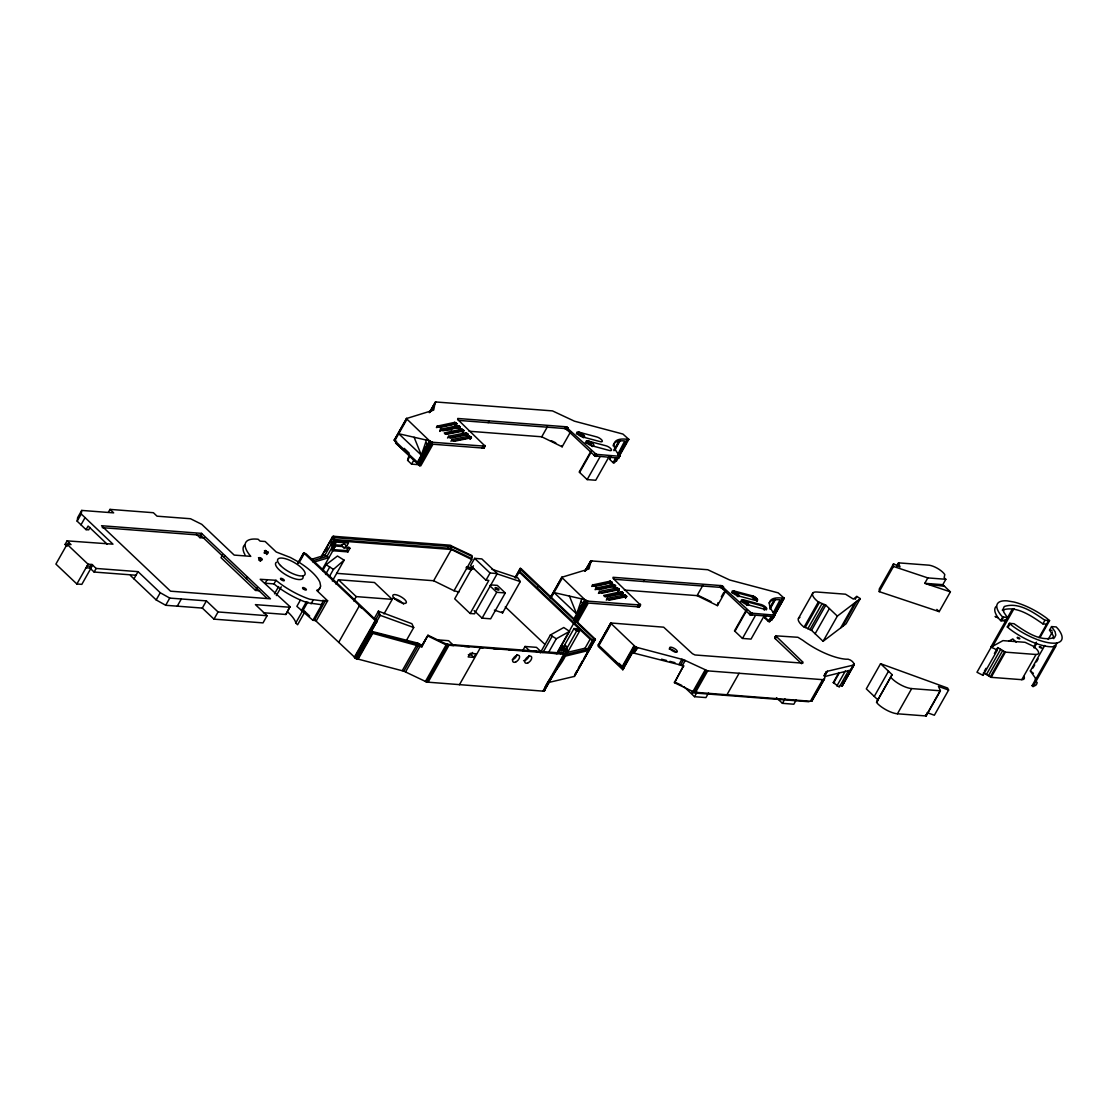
<?xml version="1.0" encoding="UTF-8"?>
<svg xmlns="http://www.w3.org/2000/svg" width="1118" height="1118" viewBox="0 0 1118 1118"><rect width="100%" height="100%" fill="white"/><g stroke="black" fill="none" stroke-linecap="round" stroke-linejoin="round"><path stroke-width="1.5" d="M942.795 584.686L950.398 591.855L939.204 611.644L879.237 591.646L879.279 589.004L893.52 563.821L900.018 566.966L898.509 562.857L929.142 565.191A11.432 3.913 29.5 0 1 944.794 574.582L944.137 577.685L945.842 579.292L942.795 584.686L924.782 583.316L927.828 577.908L945.842 579.292M879.237 591.646L893.492 566.463L893.52 563.821M674.447 682.721L683.615 665.713L674.447 682.721L694.278 692.21L810.424 701.252L812.255 700.497M435.251 402.256L433.672 410.124L406.379 418.565L429.466 440.785L432.107 442.253L485.184 446.194L457.667 419.418L457.751 418.467L565.89 426.769L596.243 454.341L619.749 456.312L617.863 453.587A39.493 13.514 29.5 0 1 625.787 439.164L628.861 439.388L622.922 434.05L574.442 421.179L552.474 410.893L436.411 402.019L435.251 402.256L429.34 412.696M765.956 615.403L764.894 618.142L768.387 621.454L769.687 621.636L771.658 619.302M784.165 598.228L778.226 592.875L729.747 580.018L707.778 569.733L591.017 560.887L588.976 568.964L561.697 577.307L584.77 599.611L587.886 601.163L640.488 605.02L612.971 578.244L613.055 577.293L721.194 585.608L751.548 613.181L775.067 615.152L773.181 612.426A39.493 13.514 29.5 0 1 781.091 597.99L784.165 598.228L771.951 619.819M515.817 577.07L520.275 568.335L521.24 568.783L595.391 639.272L574.317 676.432L547.75 682.693M616.353 460.476L614.383 462.81L613.083 462.628L609.589 459.316L610.652 456.577M263.443 612.748L285.887 614.467L289.995 606.655L260.228 579.292L275.992 580.298A40.458 13.835 29.5 0 0 309.742 599.234L323.354 601.037L321.327 604.642L307.702 602.826A40.458 13.835 29.5 0 1 273.966 583.903L265.162 583.233L267.188 579.627M285.887 614.467L289.995 606.655M303.733 552.851L306.15 553.843L377.115 621.189L376.766 621.901L303.747 552.935L298.031 563.416M394.165 440.073L417.685 462.74L420.592 463.942L419.585 465.731L395.562 442.938L396.583 441.149M90.027 527.444L88.671 529.848L86.058 529.653L77.156 521.184L77.645 517.62L81.726 510.423L113.659 512.869L109.997 509.389L108.376 512.268M77.156 521.184L81.237 513.987L81.726 510.423M851.287 669.989L824.385 676.628L827.432 671.233L853.998 664.958C854.711 662.233 849.205 658.334 845.991 659.201A40.15 13.737 29.5 0 1 802.878 640.334L797.903 637.288L775.724 635.821L802.64 661.912L802.892 663.17L695.005 654.966L692.461 653.709L663.673 627.184L610.819 622.978L598.326 644.946L623.495 668.676L623.844 667.963L618.911 663.295M312.705 560.775L326.931 556.429L333.038 545.64L331.026 544.41L332.395 536.906L333.779 536.305L449.827 545.179L471.796 555.464L472.257 556.582L471.698 559.489L454.02 590.751L433.63 580.745L336.644 573.338M322.222 569.537L334.03 548.659L335.288 540.623L333.485 539.449L334.506 537.646L451.658 546.604L472.257 556.582M1021.782 679.674L1036.037 654.491A11.432 3.913 29.5 0 0 1032.906 646.05L1025.052 642.305L1002.958 640.628L991.233 647.07L976.978 672.253L983.057 675.37L983.491 672.756L991.149 677.34L1021.782 679.674A11.432 3.913 29.5 0 0 1023.948 676.474M983.057 675.37L997.312 650.173L997.745 647.574L1005.403 652.143L1036.037 654.491M333.192 541.042L332.018 547.443L334.03 548.659M333.038 545.64L334.506 537.646L332.703 536.472L320.782 557.435M545.458 687.235L544.494 690.84L542.957 691.134L426.81 682.092L403.877 671.177L356.027 658.558L314.829 619.931M560.565 653.792L562.256 645.799L564.311 647.07L562.661 653.387M544.494 690.84C542.971 681.924 575.169 653.387 565.331 645.282L562.62 650.075M811.961 700.958L824.469 678.905L825.797 672.631L827.432 671.233M618.827 457.905L619.819 456.032M565.526 653.723L564.967 654.337L563.262 653.164L565.331 645.282M598.312 644.834L599.192 644.569L598.172 646.372L622.824 669.766L635.709 647.084L683.559 659.718L707.708 670.87L822.638 679.66L824.469 678.905M610.61 623.075L635.709 647.084M775.794 635.723L774.69 637.735L775.277 638.699L801.62 663.715L802.64 661.912M420.13 464.795L411.564 464.138L407.581 460.35L408.503 456.941M426.475 440.101L421.374 455.18L417.293 462.377M581.779 598.927L576.678 614.006L574.233 618.324M451.993 439.514L454.132 441.317L471.503 437.753L469.155 436.146L451.993 439.514L450.973 441.317M460.309 427.244L442.938 430.807L440.576 429.214L457.961 425.651L460.281 427.076L459.232 429.172M599.597 591.45L601.889 593.183L619.274 589.619L616.912 588.012L599.751 591.38L598.577 593.253L615.892 589.815L617.877 590.793L618.897 589.004M615.613 586.084L598.242 589.647L595.894 588.04L613.265 584.476L615.585 585.902L614.593 587.872M739.152 596.509L739.305 596.187A4.402 1.509 29.5 0 0 737.475 593.812L736.552 593.183A4.402 1.509 29.5 0 0 733.576 591.869L734.093 590.975L751.925 595.726C754.063 595.573 760.561 600.883 755.572 600.478L737.74 595.726A4.402 1.509 29.5 0 1 732.472 592.484A4.402 1.509 29.5 0 1 734.093 590.975M748.445 605.369L748.613 605.02A4.402 1.509 29.5 0 0 746.782 602.63L745.86 602.001A4.402 1.509 29.5 0 0 742.883 600.701L743.386 599.793L761.12 604.572A4.402 1.509 29.5 0 1 766.389 607.815A4.402 1.509 29.5 0 1 764.768 609.324L764.265 610.232M376.095 622.992L376.445 622.279M622.824 669.766L623.173 669.053M425.609 442.644L427.425 444.377L421.766 455.543L398.749 433.742L429.466 440.785L421.374 455.18L414.107 437.264M580.913 601.484L582.73 603.217L577.07 614.383L554.053 592.582L584.77 599.611L576.678 614.006L569.411 596.09M948.609 690.058L938.449 686.368L940.406 690.798L926.165 715.981L897.433 713.787A15.372 5.255 29.5 0 1 883.639 708.393L881.697 707.093A15.372 5.255 29.5 0 1 876.987 703.012L877.854 699.826L866.31 688.87L880.565 663.687L947.645 688.059L948.609 690.058L934.355 715.24L927.101 712.613M876.68 701.992L892.108 674.643L880.565 663.687M274.497 593.84L278.62 586.545M276.342 595.587L281.289 586.838M300.267 600.352L296.871 606.347L312.928 620.308L316.436 620.574L327.63 600.785L316.646 590.36L319.329 589.102L320.684 586.237L319.916 582.31A35.427 12.116 29.5 0 0 298.506 561.991L290.428 557.505L276.216 551.985L265.176 541.503L260.089 541.126L258.132 539.253A41.156 14.073 29.5 0 0 250.767 556.359L234.179 555.087L201.785 524.342L190.507 518.738L157.051 516.181L153.39 512.715L109.997 509.389M305.018 611.616L297.598 624.752L295.753 622.978L303.174 609.855M67.094 540.874L69.023 542.705L66.996 546.311L65.054 544.466L67.094 540.874L112.974 544.159L81.237 513.987M69.023 542.705L71.021 544.592L67.094 544.298L55.9 564.087L76.862 583.987L81.824 584.365L90.991 568.168L86.03 567.79M80.985 524.831L85.066 517.634M86.058 529.653L88.098 526.047L107.328 544.326M76.862 583.987L88.056 564.199L91.983 564.492L96.148 568.447L138.045 571.647L160.251 592.736L169.754 598.088L206.397 600.883L218.052 611.951L267.09 615.697L263.01 622.894L213.985 619.148L202.33 608.08L165.688 605.285L156.185 599.933L130.457 575.518M91.983 564.492L89.943 568.098L94.108 572.039L136.005 575.253M90.614 568.727L92.654 565.121M94.108 572.039L96.148 568.447M133.964 578.844L138.045 571.647M156.185 599.933L160.251 592.736M102.255 527.654L200.555 535.173L201.575 533.37L270.444 598.815L170.523 591.184L101.542 525.726L201.575 533.37M196.279 534.194L199.926 537.66L201.464 534.963M165.688 605.285L169.754 598.088M177.259 606.166L181.326 598.969M222.552 554.989L221.015 557.686L255.519 590.43L259.544 590.737M266.992 598.312L223.921 557.337L224.942 555.548M202.33 608.08L206.397 600.883M213.985 619.148L218.052 611.951M246.379 578.761L247.399 576.958M258.635 560.062L259.991 557.658L262.283 559.852L258.482 557.728L259.991 557.658M259.642 560.565L260.997 558.161M264.1 552.921L265.455 550.531L268.236 552.865L265.329 551.943L264.421 550.755L265.455 550.531M260.103 560.873L261.458 558.483M264.575 553.075L265.93 550.685M260.494 561.208L261.85 558.804M265.078 553.298L266.433 550.908M266.433 554.221L267.789 551.831M266.741 554.542L268.096 552.152M255.519 590.43L257.042 587.719M273.966 583.903L275.992 580.298M297.64 563.556L303.747 552.767M299.261 562.438L304.25 553.648M321.327 556.904L333.08 536.333M325.478 550.964L327.141 548.044M332.116 539.239L333.779 536.305M324.681 555.59L331.319 543.865M333.597 543.6L335.288 540.623L451.323 549.483L471.698 559.489M406.617 418.258L394.207 440.338L406.477 418.859M394.668 440.939L406.882 419.348M322.711 570.655L326.079 564.702L337.468 556.023L344.134 560.174L332.339 581.025M306.402 601.805L301.413 610.652L303.886 610.54L309.672 616.018M302.838 610.749L307.827 601.917M325.548 574.484L329.754 567.036M334.394 544.773L341.242 545.304L344.051 543.641L345.238 541.545M311.042 603.846L313.068 600.254M318.057 591.073L320.097 587.481M329.223 576.818L333.443 569.369L344.134 560.174M341.242 545.304L343.897 547.82L346.706 546.157L348.481 543.013L336.35 542.09L334.575 545.235L335.33 547.163L334.002 545.905L342.569 546.562M332.256 549.525L346.608 550.629L348.634 547.023L349.962 548.281L347.936 551.887L331.99 550.671M429.647 412.262L435.573 402.089M430.011 412.123L435.713 402.047M312.928 620.308L322.082 604.111M431.534 410.655L433.155 407.777M314.298 620.42L325.492 600.618M335.973 584.127L338.447 579.753L374.474 582.506L392.236 599.36L383.991 613.936M407.581 460.35L410.054 455.962M411.564 464.138L414.107 459.638M437.445 425.748L436.425 427.551L453.587 424.183C455.99 426.517 458.087 422.814 454.607 422.394L437.264 426.126L439.584 427.551L456.787 423.61M417.685 462.74L429.899 441.149M417.936 462.922L430.151 441.331M418.216 463.104L430.43 441.512M418.495 463.257L430.709 441.666M418.775 463.411L430.989 441.82M419.068 463.551L431.282 441.959M419.348 463.663L431.562 442.071M419.627 463.76L431.841 442.169M419.893 463.844L432.107 442.253M420.326 463.914L432.568 442.323M440.799 429.005L439.779 430.807L456.941 427.439L459.135 428.655L460.141 426.866M439.723 431.394L440.744 429.591M453.587 424.183L454.607 422.394M353.735 600.981L356.209 596.607L392.236 599.36M453.88 424.239L454.9 422.436M454.229 424.351L455.236 422.548M454.593 424.505L455.599 422.716M454.942 424.714L455.962 422.911M447.535 438.046L448.556 436.258L465.717 432.89L468.065 434.483L450.694 438.046L448.556 436.258M455.278 424.938L456.298 423.135M455.557 425.175L456.577 423.373M455.934 425.79L456.927 423.82M456.941 427.439L457.961 425.651M457.234 427.495L458.254 425.692M457.583 427.607L458.59 425.804M457.947 427.761L458.953 425.972M458.296 427.97L459.316 426.168M458.632 428.194L459.652 426.391M458.911 428.432L459.931 426.629M459.26 428.865L460.281 427.076M338.642 642.459L359.381 605.802M444.992 434.036L460.588 430.989L461.608 429.186L463.9 430.919L446.585 434.343L444.265 432.918L461.608 429.186M460.588 430.989L461.902 429.228M460.896 431.031L462.251 429.34M461.231 431.143L462.614 429.508M462.782 432.205L461.958 431.506L462.978 429.703M462.293 431.73L463.299 429.927M462.572 431.967L463.593 430.164M462.908 432.414L463.802 430.402M449.101 437.739L464.697 434.678L465.717 432.89M464.697 434.678L466.01 432.932M464.99 434.734L466.36 433.043M465.34 434.846L466.723 433.211M467.408 433.63L466.402 435.433L467.086 433.407M466.681 435.671L467.701 433.868M466.891 435.894L467.911 434.105M452.538 441.009L468.135 437.949L469.155 436.146M468.135 437.949L469.448 436.202M468.428 438.004L469.798 436.313M468.777 438.116L470.161 436.467M470.846 436.9L469.839 438.703L470.524 436.677M470.119 438.941L471.139 437.138M470.329 439.164L471.349 437.362M374.195 618.603L378.401 611.155L411.885 623.704L413.716 627.519L406.127 640.921M354.266 657.286L379.337 613.251M354.783 657.733L375.522 621.077M355.063 657.943L375.802 621.287M488.133 422.66L489.153 420.871M355.37 658.167L376.109 621.496M355.692 658.362L380.26 615.347L378.401 611.155M356.027 658.558L377.115 621.189M356.363 658.74L370.994 632.872L421.863 646.861L427.97 635.234L446.823 644.261L563.262 653.164M356.712 658.907L371.344 633.04M357.047 659.047L371.679 633.193M357.383 659.173L372.014 633.319M358.012 659.382L372.643 633.515M482.026 447.983L483.046 446.194M419.585 465.731L420.773 465.829L432.987 444.237L483.605 448.108L485.03 445.439M483.605 448.108L485.226 445.747M483.94 448.094L485.268 445.998M447.787 548.183L448.807 546.381M433.63 580.745L451.323 549.483L450.652 548.407L333.485 539.449M402.27 670.674L416.902 644.806M403.877 671.177L418.509 645.324L417.517 643.046L371.358 631.279L370.994 632.872M405.568 671.918L420.2 646.05L419.907 645.1M421.849 645.589L426.936 637.05M427.97 635.234L421.863 646.022L418.006 644.192L371.008 631.977M469.001 431.227L541.741 436.789L547.443 426.713M470.133 613.489L474.493 613.81L497.272 573.562L481.83 558.916L474.619 558.357L470.552 565.554L485.981 580.214L488.832 580.424L470.133 613.489L454.705 598.829L473.403 565.778M458.38 420.382L564.45 428.501L565.456 426.699M564.45 428.501L565.89 426.769M564.883 428.571L566.141 426.838M565.121 428.641L566.393 426.936M565.373 428.725L566.658 427.034M565.638 428.837L566.924 427.16M565.904 428.963L567.189 427.3M618.743 458.114L594.86 455.934L566.421 429.256L567.441 427.453M566.672 429.41L567.692 427.607M566.91 429.578L567.93 427.775M567.315 429.927L568.335 428.124M425.399 681.519L446.138 644.862L564.967 654.337M426.349 681.938L447.088 645.268M426.587 682.008L447.326 645.352M426.81 682.092L447.549 645.435L446.823 644.261M428.026 682.343L448.765 645.687M485.981 580.214L490.047 573.017L497.272 573.562M541.741 436.789L562.13 446.795L570.613 431.8M581.039 435.447L582.059 433.644M482.096 618.156L496.713 592.302L505.28 592.945L490.648 618.813L482.096 618.156L474.116 610.596M585.161 442.854A4.402 1.509 29.5 0 1 586.237 442.616L587.257 440.827L605.802 445.733A4.402 1.509 29.5 0 1 611.085 448.975A4.402 1.509 29.5 0 1 609.464 450.498L591.743 445.719M468.358 654.645L471.209 654.869L472.565 652.465M514.923 577.782L520.275 568.335M590.43 444.335L591.45 442.532M515.775 578.006L521.002 568.643M518.738 573.185L521.24 568.783M473.864 657.384L475.905 653.792L470.189 653.345L468.162 656.951L473.864 657.384L471.209 654.869M591.059 451.043L579.18 472.034L587.16 479.594L595.726 480.251L609.296 456.27M459.428 684.747L480.167 648.091M579.613 472.453L590.653 452.958M494.38 610.121L502.597 612.86L520.275 581.598L517.886 577.922L491.892 569.244M594.217 455.459L595.237 453.656M594.51 455.711L595.531 453.908M594.678 455.823L595.698 454.02M594.86 455.934L595.88 454.146M595.042 456.046L596.062 454.243M595.223 456.144L596.243 454.341M595.419 456.242L596.439 454.439M595.601 456.312L596.621 454.509M595.782 456.382L596.97 454.621M596.271 456.479L597.278 454.677M587.16 479.594L599.877 457.108M614.034 449.757L619.023 440.925M613.978 450.694L619.819 440.38M609.589 459.316L611.28 456.312M614.676 450.316L619.763 441.317M537.255 587.9L519.213 571.074L519.157 572.011L590.122 639.216L592.554 640.279L537.255 587.9L538.261 586.098L520.233 569.272M613.083 462.628L615.529 458.31M617.974 453.992L624.766 440.953A39.493 13.514 29.5 0 0 613.139 445.872M613.88 462.74L616.353 458.352M618.016 455.431L627.114 439.346M618.799 456.158L626.122 443.203M616.437 461.133L628.861 439.332M618.408 458.17L619.777 455.948M550.294 597.641L561.921 577.098M550.377 597.851L561.725 577.587M550.797 598.34L562.186 578.188M522.623 650.774L525.055 646.47L536.486 647.35L541.21 651.822M584.854 571.158L590.653 561.012M584.952 571.088L591.017 560.887L585.315 570.963M587.649 568.056L591.715 560.859M540.274 652.856L550.377 634.996L563.779 627.519L569.565 631.363L556.932 653.695M542.915 652.563L552.18 636.184L550.377 634.996M548.728 652.157L556.317 638.755L569.565 631.363M592.75 584.588L591.729 586.391L608.891 583.023C611.308 585.343 613.405 581.639 609.911 581.22L592.568 584.966L594.888 586.391L612.091 582.436M573.813 620.141L585.203 599.989M574.065 620.322L585.469 600.17M574.331 620.49L585.734 600.338M575.421 619.218L586.014 600.506M574.904 620.811L586.293 600.659M557.602 651.822L573.604 623.551M575.183 620.937L586.587 600.785M575.477 621.063L586.866 600.911M575.742 621.161L587.146 601.009M576.008 621.231L587.411 601.079M558.022 653.289L562.256 645.799M574.862 623.495L575.882 621.692L538.261 586.098M576.441 621.301L587.886 601.163M596.104 587.844L595.083 589.647L612.245 586.279L614.439 587.495M563.053 647.811L574.009 628.54L576.86 628.763L579.501 631.265L566.826 653.681M577.713 621.776L588.292 603.063L639.244 606.92L639.007 605.718M564.772 651.081L567.259 646.679M564.814 651.962L576.65 631.055L579.501 631.265M542.957 691.134L563.696 654.477M598.521 593.379L599.751 591.38M543.879 691.092L564.8 654.393M544.228 690.994L565.107 654.268M608.891 583.023L609.911 581.22M609.184 583.065L610.204 581.276M609.534 583.177L610.554 581.388M609.897 583.344L610.917 581.542M610.26 583.54L611.266 581.737M610.582 583.764L611.602 581.975M610.861 584.001L611.881 582.198M611.211 584.448L612.231 582.646M612.245 586.279L613.265 584.476M612.538 586.335L613.558 584.532M612.888 586.433L613.908 584.644M613.251 586.601L614.271 584.798M613.614 586.796L614.62 584.994M606.277 600.142L607.298 598.354L624.459 594.986L626.807 596.579L609.436 600.142L607.298 598.354M613.936 587.02L614.956 585.231M614.229 587.257L615.235 585.469M614.565 587.705L615.459 585.692M615.892 589.815L616.912 588.012M616.2 589.871L617.206 588.068M616.535 589.983L617.555 588.18M616.898 590.136L617.919 588.334M617.262 590.332L618.282 588.543M565.373 652.856L585.035 648.216L590.122 639.216M617.597 590.57L618.617 588.767M618.086 591.031L619.106 589.228M618.212 591.24L619.232 589.438M575.882 621.692L593.574 638.476L587.453 649.279L564.213 654.869M604.405 596.579L620.001 593.518L621.021 591.715L623.313 593.448L605.998 596.886L603.678 595.461L621.021 591.715M620.001 593.518L621.315 591.771M575.155 673.875L576.818 670.94M578.467 668.005L582.618 660.682M584.281 657.747L589.256 648.943M590.919 646.008L595.069 638.685M574.317 676.432L595.181 638.839M620.308 593.574L621.664 591.883M574.61 675.803L595.279 638.993M620.644 593.672L622.027 592.037M622.726 592.47L621.706 594.259L622.391 592.233M621.985 594.496L623.005 592.708M607.843 599.849L623.439 596.788L624.459 594.986M623.439 596.788L624.752 595.042M623.746 596.83L625.102 595.139M624.082 596.942L625.465 595.307M626.164 595.726L625.144 597.529L625.828 595.503M598.354 645.072L610.819 622.978M598.535 645.352L611.127 622.964M625.423 597.767L626.443 595.964M598.815 645.673L611.029 624.082M625.633 598.004L626.653 596.201M643.437 581.5L644.457 579.697M637.33 606.822L638.35 605.02M638.909 606.934L640.334 604.265M639.244 606.92L640.446 604.433M639.37 606.878L640.586 604.838M621.734 667.418L633.948 645.827M622.237 667.851L634.465 646.26M622.53 668.075L634.745 646.484M622.838 668.284L635.052 646.693M623.159 668.494L635.373 646.903M632.662 652.493L636.044 647.266M632.998 652.674L636.394 647.434M633.333 652.828L636.729 647.588M633.668 652.982L637.064 647.713M634.004 653.108L637.693 647.909M624.319 590.066L697.045 595.628L702.747 585.553M613.684 579.222L719.754 587.327L720.775 585.539M719.754 587.327L721.194 585.608M720.188 587.411L721.445 585.678M720.425 587.481L721.697 585.762M720.677 587.565L721.962 585.874M720.942 587.677L722.228 586M721.208 587.802L722.494 586.139M774.103 616.661L750.164 614.774L721.725 588.082L722.745 586.293M634.633 653.303L678.905 664.609L681.952 659.201M721.976 588.25L722.997 586.447M722.214 588.417L723.234 586.615M722.619 588.753L723.639 586.964M678.905 664.609L680.499 665.112L683.559 659.718M685.25 660.445L682.204 665.853L680.499 665.112M717.994 602.714L717.435 605.635L725.917 590.639M721.32 596.83L723.821 592.414M736.343 594.287L736.86 593.379M737.237 596.635L737.74 595.726M740.479 601.68A4.402 1.509 29.5 0 1 741.541 601.456L743.386 599.793M692.867 691.651L705.081 670.059M808.985 701.741L692.531 692.839L693.537 691.036L694.278 692.21L706.492 670.618M693.817 692.056L706.031 670.465M694.054 692.14L706.269 670.548M745.734 603.175L746.237 602.267M695.494 692.461L707.708 670.87M683.895 686.606L694.53 696.696L697.073 692.196M746.545 605.453L747.048 604.558L764.768 609.324M733.576 591.869L751.408 596.621L751.925 595.726M751.408 596.621L752.875 596.02M746.363 609.883L734.484 630.873L742.464 638.434L751.03 639.091L764.6 615.096M752.358 596.928L753.378 597.375L753.881 596.467M734.931 631.279L746.796 610.288M757.138 600.939L754.384 597.92L754.888 597.026M755.307 598.563L755.81 597.655M756.089 599.22L756.606 598.312M756.676 599.863L757.193 598.969M757.04 600.45L757.543 599.555M749.521 614.299L750.541 612.496M756.97 601.288L757.641 600.031M749.982 614.662L750.835 612.734M750.164 614.774L751.184 612.971M750.346 614.886L751.366 613.083M750.527 614.984L751.548 613.181M750.723 615.068L751.743 613.265M750.905 615.152L751.925 613.349M751.086 615.207L752.107 613.405M751.268 615.263L752.288 613.461M751.575 615.305L752.596 613.516M708.491 693.076L705.947 697.576L694.53 696.696M742.883 600.701L760.603 605.467L761.12 604.572M742.464 638.434L755.181 615.948M770.176 607.116L774.341 599.751M770.12 608.052L775.123 599.22M764.894 618.142L766.585 615.152M769.981 609.142L775.067 600.156M726.896 694.865L739.11 673.274M768.387 621.454L770.833 617.136M773.279 612.818L780.071 599.793A39.493 13.514 29.5 0 0 768.988 602.993M769.184 621.566L771.658 617.178M773.321 614.257L782.418 598.186M774.103 614.984L783.872 597.711M771.825 619.945L784.165 598.158M774.047 616.954L775.081 614.788M774.732 638.001L776.032 635.611M774.816 638.168L775.836 636.366M774.942 638.336L775.962 636.533M775.277 638.699L776.297 636.911M798.476 618.394L812.73 593.211M804.08 627.128L818.334 601.945L817.468 601.26A15.372 5.255 29.5 0 1 813.638 597.25L812.94 596.048A15.372 5.255 29.5 0 1 816.797 592.009L845.529 594.203L853.369 599.08L856.849 596.425L860.301 598.619L846.046 623.816L823.086 641.299L811.542 630.342L803.213 626.457A15.372 5.255 29.5 0 1 799.398 622.433L798.685 621.231A15.372 5.255 29.5 0 1 799.943 617.388M805.184 627.603L819.438 602.406L825.797 605.159L837.34 616.116L823.086 641.299M807.825 628.749L822.079 603.566M809.949 629.658L824.204 604.475M811.542 630.342L825.797 605.159M815.134 633.752L829.388 608.569M776.507 697.73L782.418 703.334L784.962 698.848M796.379 699.714L793.836 704.214L782.418 703.334M855.172 599.402L856.849 596.425M840.652 627.925L854.907 602.728M842.539 626.485L856.793 601.288M824.176 675.51L826.328 671.75M824.19 675.691L826.635 671.541M810.424 701.252L822.638 679.66M811.347 701.224L823.742 679.59M811.696 701.126L824.05 679.464M896.832 565.82L898.509 562.857M896.999 566.253L898.676 563.29M848.618 670.534L839.283 687.067L833.259 682.595L838.961 672.519M833.804 682.609L838.78 673.833M836.851 686.005L845.334 671.01M842.609 684.02L844.23 681.141M845.865 678.263L847.486 675.384M849.121 672.505L854.012 663.868M840.289 685.264L842.12 686.061L854.124 664.036M842.078 685.921L854.222 664.19M842.12 686.061L854.348 664.581M874.262 696.416L888.517 671.219M876.456 702.356L892.108 674.643M897.433 713.787L911.687 688.59L940.406 690.798M926.039 715.702L940.294 690.519M1000.652 620.644L1002.692 617.052L1007.332 617.402L1005.292 620.993L1000.652 620.644L998.57 618.352A36.852 12.605 29.5 0 1 996.194 606.375M1001.574 620.714L1003.615 617.122M991.987 647.601L991.065 646.735L1012.279 609.254M992.826 646.106L1014.04 608.625M1055.015 645.212L1032.11 685.683L1033.032 686.564L1055.923 646.078L1055.112 646.47A36.852 12.605 29.5 0 1 1010.085 629.294L1007.304 626.946L1009.344 623.355L1013.984 623.704C1025.374 631.53 1040.285 642.305 1054.623 637.47L1055.769 635.066L1055.112 631.782L1051.577 626.583L1049.536 630.175L1053.072 635.373L1053.729 638.671M1010.253 623.425L1008.226 627.016L1007.304 626.946M984.329 671.275L986.006 668.312M994.391 653.499L997.745 647.574M986.411 674.503L1000.666 649.32M988.452 675.719L1002.706 650.536M990.324 676.837L1004.579 651.654M991.149 677.34L1005.403 652.143M1002.245 610.107C1016.583 605.271 1031.495 616.06 1042.898 623.872L1044.939 620.28L1049.578 620.63L1040.117 637.344M1033.898 646.651L1036.442 642.151M1038.985 637.651L1048.656 620.56M1034.094 647.993L1036.679 643.423M1035.911 681.673L1035.128 677.746L1030.363 670.94L1044.785 645.449M1048.167 639.454L1052.415 631.963M1033.004 667.977L1034.723 664.931M1036.442 661.898L1038.161 658.851M1057.139 642.864L1055.112 646.47L1054.162 645.603M890.934 676.809L891.242 677.829A15.372 5.255 29.5 0 0 895.951 681.91L897.894 683.21A15.372 5.255 29.5 0 0 911.687 688.59M837.34 616.116L860.301 598.619M484.066 448.052L483.703 446.893M1008.757 641.159L1012.81 638.937L1016.276 642.263M1032.11 685.683L1034.541 684.537M1033.032 686.564L1035.743 685.278A36.852 12.605 29.5 0 0 1037.155 682.301M311.083 559.447L324.919 555.213L328.944 557.658L313.166 562.312M562.396 656.839L589.284 650.299L585.035 648.216M1003.447 611.225L1003.517 610.358M833.259 682.595L834.601 682.623M65.054 544.466L66.116 544.55M444.768 429.382L451.686 429.913M343.897 547.82L349.962 548.281M199.926 537.66L204.538 538.024M600.073 588.208L603.538 588.473M1042.898 623.872L1046.616 624.151M1051.577 626.583L1056.217 626.932L1058.313 629.224A36.852 12.605 29.5 0 1 1051.717 643.116A36.852 12.605 29.5 0 1 1012.125 625.689L1009.344 623.355M490.467 584.868L497.314 585.385L505.28 592.945M1049.536 630.175L1052.024 630.37M87.036 565.987L90.963 566.295M327.63 600.785L322.697 600.408L323.354 601.037M289.953 607.27L255.421 604.628L267.09 615.697M574.009 628.54L575.337 629.811L578.188 630.021M1030.363 670.94L1033.367 673.302M437.166 639.831L448.597 640.698L453.321 645.184M450.288 645.352L453.726 645.617M464.068 646.414L469.239 646.805M479.58 647.601L483.018 647.867M493.359 648.65L498.53 649.041M508.872 649.837L512.31 650.103M522.651 650.886L527.822 651.291M536.43 651.948L541.601 652.339M551.943 653.136L557.113 653.527M927.423 584.197L944.486 586.307M586.237 442.616L591.52 443.958M1017.799 637.218C1014.99 637.777 1022.411 640.432 1018.917 637.707M741.541 601.456L748.319 603.203M661.535 659.187L666.58 660.5M669.934 661.367L674.965 662.667M467.044 566.7L473.641 568.447M472.774 569.132L466.15 567.371L466.611 568.489L471.516 569.789M454.02 590.751L458.925 592.051M578.789 432.135L596.607 436.886A4.402 1.509 29.5 0 1 601.889 440.129A4.402 1.509 29.5 0 1 600.268 441.652L582.436 436.9M577.768 433.938L582.632 435.237M733.073 592.764L737.936 594.063M1040.201 646.581C1036.47 646.609 1045.037 649.865 1040.579 646.735M991.065 646.735L992.015 647.029M893.492 566.463L927.828 577.908M924.782 583.316L950.398 591.855M495.637 573.38L520.275 581.598M380.26 615.347L413.716 627.519M818.334 601.945L819.438 602.406M593.574 638.476L595.391 639.272M996.557 616.647L995.048 616.535L997.927 617.807M395.562 442.938L415.896 461.203M674.461 681.896L681.798 685.418M551.37 440.702L555.786 442.84M697.856 595.251L711.09 601.666M471.237 558.385L450.652 548.407L451.658 546.604L450.931 545.416M683.601 666.524L681.966 664.917M427.97 636.058L446.138 644.862M417.517 643.046L421.849 645.156L421.863 646.861M697.045 595.628L717.435 605.635M991.233 647.07L997.312 650.173M753.378 597.375L754.384 597.92M552.18 636.184L556.317 638.755M326.079 564.702L333.443 569.369M1049.578 620.63L1046.797 618.282A36.852 12.605 29.5 0 0 1014.152 602.057L1007.206 600.869A36.852 12.605 29.5 0 0 1000.596 614.76L1002.692 617.052M1044.939 620.28C1033.535 612.454 1018.624 601.68 1004.285 606.515L1003.139 608.905L1003.796 612.203L1007.332 617.402M764.936 617.206L769.687 621.636M936.842 609.422L939.204 611.644M505.28 606.864L544.522 644.024M404.171 448.346L409.216 453.139M600.618 647.657L608.136 654.785M614.397 660.738L619.414 665.49M575.337 629.811L576.65 631.055M474.619 558.357L490.047 573.017M489.88 585.818L496.713 592.302M525.055 646.47L529.792 650.956M344.051 543.641L346.706 546.157M346.608 550.629L347.936 551.887M338.447 579.753L356.209 596.607M358.822 605.551L361.338 607.94M200.555 535.173L223.921 557.337M67.094 544.298L88.056 564.199M1004.16 619.763L1005.292 620.993M691.846 691.749L692.531 692.839M501.968 611.756L502.597 612.86M418.425 643.493L419.362 645.687M925.564 714.64L926.165 715.981M561.669 445.691L562.13 446.795M295.753 622.978L295.543 621.901A33.554 11.473 29.5 0 0 288.332 612.51M529.066 655.539A4.402 2.432 -46.5 0 1 523.545 660.738M516.935 654.603A4.402 2.432 -46.5 0 1 512.226 659.746M534.18 651.221A2.194 0.755 29.5 0 1 536.151 651.137M537.115 651.724A2.194 0.755 29.5 0 1 537.814 652.381M446.292 644.583A2.194 0.755 29.5 0 1 448.262 644.499M244.996 554.738A41.156 14.073 29.5 0 1 244.437 545.109M731.591 592.652A4.402 1.509 29.5 0 1 736.049 594.077L736.972 594.706A4.402 1.509 29.5 0 1 738.705 596.593M742.38 601.596A4.402 1.509 29.5 0 1 745.343 602.909L746.279 603.538A4.402 1.509 29.5 0 1 747.998 605.425M747.048 604.558A4.402 1.509 29.5 0 1 742.045 601.638A4.402 1.509 29.5 0 1 742.562 599.653M752.875 598.27A4.402 1.509 29.5 0 1 753.867 598.829M763.999 608.304A4.402 1.509 29.5 0 1 764.782 608.961M760.603 605.467A4.402 1.509 29.5 0 1 766.333 609.785M669.137 648.971A4.402 1.509 29.5 0 1 675.887 652.339M587.257 440.827A4.402 1.509 29.5 0 0 587.844 443.79A4.402 1.509 29.5 0 0 593.644 445.635L593.812 445.285A4.402 1.509 29.5 0 0 591.981 442.896L591.059 442.267A4.402 1.509 29.5 0 0 588.082 440.967M587.062 442.77A4.402 1.509 29.5 0 1 590.038 444.07L590.961 444.698A4.402 1.509 29.5 0 1 592.694 446.599M576.287 433.826A4.402 1.509 29.5 0 1 580.745 435.237L581.667 435.88A4.402 1.509 29.5 0 1 583.4 437.767M392.907 598.186A7.7 2.627 29.5 0 1 403.584 604.125M302.964 576.357A15.582 5.324 29.5 0 1 287.661 575.798A15.582 5.324 29.5 0 1 276.481 562.214M584.504 436.453L584.337 436.817A4.402 1.509 29.5 0 1 579.473 435.587A4.402 1.509 29.5 0 1 576.888 432.219A4.402 1.509 29.5 0 1 581.751 433.449L582.688 434.077A4.402 1.509 29.5 0 1 584.504 436.453M495.581 588.739A2.194 0.755 29.5 0 0 498.88 589.983A2.194 0.755 29.5 0 0 496.574 587.802A2.194 0.755 29.5 0 0 495.581 588.739M527.906 662.89A4.402 2.432 -46.5 0 0 531.427 656.657A4.402 2.432 -46.5 0 0 525.376 659.452A4.402 2.432 -46.5 0 0 527.906 662.89M515.775 661.968A4.402 2.432 -46.5 0 0 519.297 655.735A4.402 2.432 -46.5 0 0 513.246 658.516A4.402 2.432 -46.5 0 0 515.775 661.968M280.967 579.445A2.194 0.755 29.5 0 0 284.265 580.703A2.194 0.755 29.5 0 0 281.96 578.523A2.194 0.755 29.5 0 0 280.967 579.445M303.02 588.683A2.194 0.755 29.5 0 0 306.304 589.941A2.194 0.755 29.5 0 0 304.012 587.761A2.194 0.755 29.5 0 0 303.02 588.683M670.604 649.446A4.402 1.509 29.5 0 0 677.187 651.962A4.402 1.509 29.5 0 0 672.589 647.601A4.402 1.509 29.5 0 0 670.604 649.446M394.57 598.605A7.7 2.627 29.5 0 0 406.1 603.021A7.7 2.627 29.5 0 0 398.064 595.377A7.7 2.627 29.5 0 0 394.57 598.605M280.492 565.498A15.582 5.324 29.5 0 0 304.166 575.421A15.582 5.324 29.5 0 0 289.394 560.118A15.582 5.324 29.5 0 0 280.492 565.498"/></g></svg>
